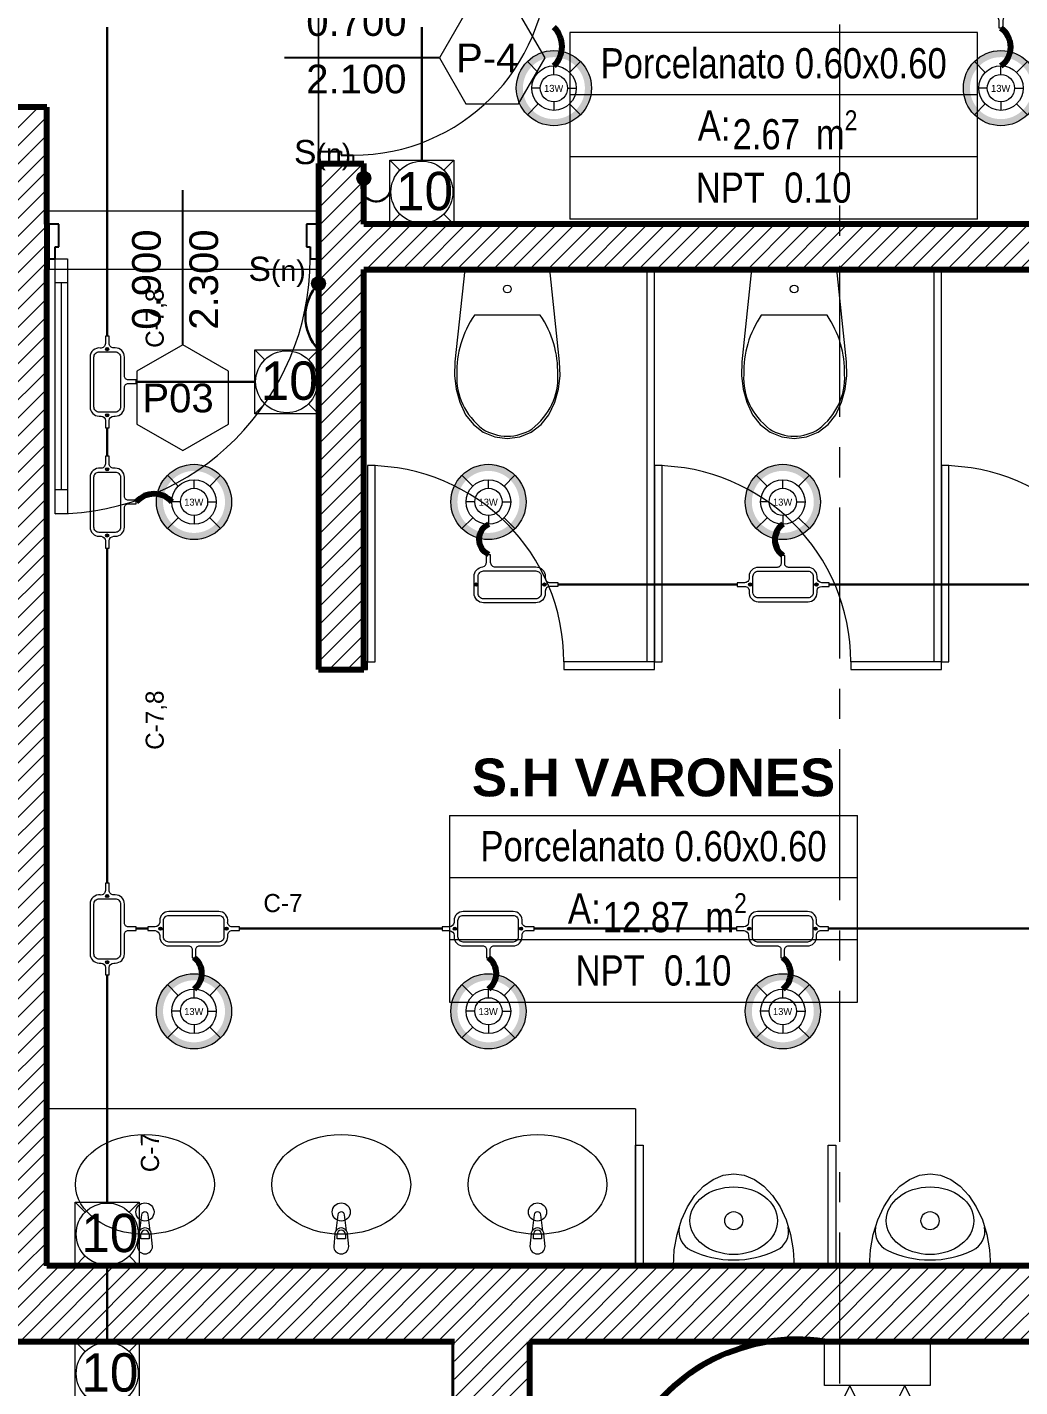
# Model space of a CAD drawing. Header units: inches. Extents: x -38 to 5698, y -33 to 92.
# Drawn here: x 47.355 to 50.642, y 11.3 to 15.802 of the extents above; entities that cross this region are included whole.
import ezdxf
from ezdxf.lldxf.tags import DXFTag

# ---------------------------------------------------------------- set-up
doc = ezdxf.new("R2010")
doc.units = ezdxf.units.IN
doc.header["$MEASUREMENT"] = 0
doc.set_wipeout_variables(frame=1)
for name, pattern in [('CONTINUA', [0]), ('Punto & Raya', [0.65, 0.5, -0.075, 0, -0.075]), ('Rayas', [0.282222, 0.141111, -0.141111]), ('Wipeout_Contour', [1, 0, -1])]:
    doc.linetypes.add(name, pattern=pattern)
for name, color, linetype, lineweight in [('00 IE CKTO ILUMINACION', 3, 'Continuous', 50), ('00 IE CKTO TOMAS', 111, 'Rayas', 18), ('00_IE_Luminarias', 6, 'Continuous', 30), ('01 IE LUM LED AD DN570C', 1, 'Continuous', 13), ('ALUMBRADO_CONDUIT', 30, 'CONDUIT1', 30), ('ALUMBRADO_PVC', 6, 'PVC1', 30), ('Bancas', 1, 'Continuous', 13), ('Cable Alumbrado', 150, 'Continuous', 30), ('CABLEADO EXT.', 3, 'PVCSUBT', 30), ('pulsador', 4, 'Continuous', 40), ('Simb_Alumbrado', 140, 'CONTINUA', 30)]:
    doc.layers.add(name, color=color, linetype=linetype, lineweight=lineweight)
for name, color, linetype in [('02 _ ARQ _ ZON _ Espacio.3D', 7, 'Continuous'), ('08 _ STR _ EXT _ 10 Vereda Exterior', 7, 'Continuous'), ('Estructura - 04 MURO', 7, 'Continuous'), ('Interior - Sanitarios', 7, 'Continuous'), ('Marcador - Secciones', 251, 'Continuous')]:
    doc.layers.add(name, color=color, linetype=linetype)
doc.styles.add('Annotative', font='arial.ttf')
doc.styles.add('Estilo_Generado_4', font='swisse.ttf')
doc.styles.add('Estilo_Generado_8', font='arialbd.ttf')
doc.styles.add('Estilo_Generado_9', font='ARIALN.TTF')
doc.styles.add('{18b73a54-fa43-428c-adcb-c1c7bbdf2c84}', font='Simplex.shx')
tags = doc.linetypes.add('CONDUIT', pattern='A,1.5,-0.210535,["con",{18b73a54-fa43-428c-adcb-c1c7bbdf2c84},S=0.2,R=0,X=0,Y=-0.065594],-0.702384', length=2.412919).pattern_tags.tags
tags[6] = DXFTag(74, 10)
tags = doc.linetypes.add('CONDUIT1', pattern='A,1,-0.19772,["con",{18b73a54-fa43-428c-adcb-c1c7bbdf2c84},S=0.2,R=0,X=0,Y=-0.065594],-0.593642', length=1.791362).pattern_tags.tags
tags[6] = DXFTag(74, 10)
tags = doc.linetypes.add('PVC1', pattern='A,1,-0.19772,["PVC",{18b73a54-fa43-428c-adcb-c1c7bbdf2c84},S=0.13,R=0,X=0,Y=-0.061851],-0.507647', length=1.705367).pattern_tags.tags
tags[6] = DXFTag(74, 10)
tags = doc.linetypes.add('PVCSUBT', pattern='A,0.6,-0.3,0.6,-0.075691,["PVC",Standard,S=0.2,R=0,X=0,Y=-0.093724],-0.621005', length=2.196696).pattern_tags.tags
tags[10] = DXFTag(74, 10)
pattern_1 = [(45, (0, 0), (-0.030052038, 0.030052038), [])]

# ---------------------------------------------------------------- blocks, each defined once
blk = doc.blocks.new('LUM DN570C')
at = {"layer": '01 IE LUM LED AD DN570C'}
h = blk.add_hatch(color=256, dxfattribs=at)
edge = h.paths.add_edge_path()
edge.add_arc((0, 0), 0.1344, 0, 360)
edge = h.paths.add_edge_path(flags=17)
edge.add_arc((0, 0), 0.1108, 0, 360)
for p, q in [((-0.0561, 0.0563), (-0.0949, 0.0952)), ((0.0561, 0.0563), (0.0949, 0.0952)), ((-0.0561, -0.0563), (-0.0949, -0.0952)), ((0.0561, -0.0563), (0.0949, -0.0952))]:
    blk.add_line(p, q, dxfattribs=at)
at = {"layer": '01 IE LUM LED AD DN570C', "ltscale": 0.4}
for p, q in [((0, 0.0487), (0, 0.0795)), ((-0.0487, 0), (-0.0795, 0)), ((0.0487, 0), (0.0795, 0)), ((0, -0.0487), (0, -0.0795))]:
    blk.add_line(p, q, dxfattribs=at)
at = {"layer": '01 IE LUM LED AD DN570C'}
for radius in [0.1344, 0.0795]:
    blk.add_circle((0, 0), radius, dxfattribs=at)
at = {"layer": '01 IE LUM LED AD DN570C', "ltscale": 0.4}
blk.add_circle((0, 0), 0.0487, dxfattribs=at)
at = {"color": 1, "linetype": 'ByBlock', "lineweight": 80, "insert": (-0.0353, 0.0117), "char_height": 0.025, "width": 0.622217, "attachment_point": 1}
blk.add_mtext('13W ', dxfattribs=at)
blk = doc.blocks.new('oval t')
at = {"layer": 'Simb_Alumbrado', "lineweight": 13}
blk.add_lwpolyline([(0.0141, 0.0102, -0.414214), (0.0041, 0.0202), (0.0041, 0.0416), (-0.0056, 0.0416), (-0.0056, 0.0202, -0.414214), (-0.0156, 0.0102), (-0.0659, 0.0102, 0.414214), (-0.0899, -0.0138), (-0.0899, -0.0183, -0.414214), (-0.1019, -0.0303), (-0.1213, -0.0303), (-0.1213, -0.04), (-0.1016, -0.04, -0.451917), (-0.0897, -0.0535, 0.451917), (-0.0659, -0.0805), (0.0659, -0.0805, 0.414214), (0.0899, -0.0566), (0.0899, -0.0512, -0.398753), (0.1019, -0.0401), (0.1213, -0.0401), (0.1213, -0.0304), (0.1019, -0.0304, -0.368669), (0.0899, -0.0176), (0.0899, -0.0138, 0.414214), (0.0659, 0.0102), (0.0141, 0.0102)], format="xyb", dxfattribs=at)
blk.add_lwpolyline([(-0.0659, 0), (0.0659, 0, -0.414214), (0.0797, -0.0138), (0.0797, -0.0566, -0.414214), (0.0659, -0.0703), (-0.0659, -0.0703, -0.414214), (-0.0797, -0.0566), (-0.0797, -0.0138, -0.414214)], format="xyb", close=True, dxfattribs=at)
for points in [[(-0.0911, -0.0352), (-0.0828, -0.0352)], [(-0.0869, -0.031), (-0.0869, -0.0394)], [(0.0837, -0.0352), (0.0921, -0.0352)], [(0.0879, -0.031), (0.0879, -0.0394)]]:
    blk.add_lwpolyline(points, dxfattribs=at)
for centre in [(-0.0869, -0.0352), (0.0879, -0.0352)]:
    blk.add_circle(centre, 0.00419, dxfattribs=at)
blk = doc.blocks.new('CAJA OVAL TIPO L')
at = {"layer": 'Simb_Alumbrado', "lineweight": 13}
blk.add_lwpolyline([(-0.0491, -0.079), (-0.0491, -0.0343, -0.380413), (-0.0258, -0.0088), (-0.0258, -0.0088, 0.341426), (-0.0164, 0.0033), (-0.0164, 0.0236), (-0.0063, 0.0236), (-0.0063, 0.0033, 0.414214), (0.0063, -0.0092), (0.1138, -0.0092, -0.414214), (0.1388, -0.0343), (0.1388, -0.0382, 0.414214), (0.1513, -0.0508), (0.1716, -0.0508), (0.1716, -0.0609), (0.1513, -0.0609, 0.414214), (0.1388, -0.0734), (0.1388, -0.079, -0.414214), (0.1138, -0.104), (-0.0241, -0.104, -0.414214), (-0.0491, -0.079, 0.414214)], format="xyb", dxfattribs=at)
blk.add_lwpolyline([(-0.0241, -0.0199), (0.1138, -0.0199, -0.414214), (0.1282, -0.0343), (0.1282, -0.079, -0.414214), (0.1138, -0.0934), (-0.0241, -0.0934, -0.414214), (-0.0384, -0.079), (-0.0384, -0.0343, -0.414214)], format="xyb", close=True, dxfattribs=at)
for points in [[(-0.0483, -0.0558), (-0.0395, -0.0558)], [(-0.0439, -0.0514), (-0.0439, -0.0602)], [(0.1323, -0.0558), (0.1411, -0.0558)], [(0.1367, -0.0514), (0.1367, -0.0602)]]:
    blk.add_lwpolyline(points, dxfattribs=at)
for centre in [(-0.0439, -0.0558), (0.1367, -0.0558)]:
    blk.add_circle(centre, 0.00438, dxfattribs=at)
blk = doc.blocks.new('100x100x80 adosado')
at = {"layer": 'Simb_Alumbrado', "lineweight": 13}
blk.add_lwpolyline([(-0.0768, 0.0788), (0.0194, 0.0788), (0.0194, -0.0174), (-0.0768, -0.0174)], close=True, dxfattribs=at)
at = {"layer": 'Simb_Alumbrado', "lineweight": 9}
for points in [[(-0.0768, 0.0788), (-0.0618, 0.0638)], [(0.0043, 0.0638), (0.0194, 0.0788)], [(-0.0768, -0.0174), (-0.0618, -0.0023)], [(0.0043, -0.0023), (0.0194, -0.0174)]]:
    blk.add_lwpolyline(points, dxfattribs=at)
blk.add_circle((-0.0287, 0.0307), 0.0467, dxfattribs=at)
at = {"layer": 'Simb_Alumbrado', "lineweight": 9, "insert": (-0.0677, 0.0612), "char_height": 0.05773, "attachment_point": 1}
blk.add_mtext_dynamic_manual_height_columns('10', width=0.119989, gutter_width=12.5, heights=[0], dxfattribs=at)
blk = doc.blocks.new('ii3t')
at = {"layer": 'Simb_Alumbrado', "lineweight": 5}
h = blk.add_hatch(color=3, dxfattribs=at)
edge = h.paths.add_edge_path()
edge.add_arc((0, 0), 0.0164, 0, 360)
blk.add_circle((0, 0), 0.0164, dxfattribs=at)
blk = doc.blocks.new('luz de emergencia')
at = {"color": 5, "lineweight": 40}
for p, q in [((164.1493, 48.9365, -0.0001), (164.2333, 48.9365, -0.0001)), ((164.3313, 48.9365, -0.0001), (164.4153, 48.9365, -0.0001))]:
    blk.add_line(p, q, dxfattribs=at)
at = {"layer": '00_IE_Luminarias', "color": 5, "linetype": 'Continuous', "lineweight": 13}
for p, q in [((164.1913, 49.0205, -0.0001), (164.1493, 48.9365, -0.0001)), ((164.2333, 48.9365, -0.0001), (164.1913, 49.0205, -0.0001)), ((164.3733, 49.0205, -0.0001), (164.3313, 48.9365, -0.0001)), ((164.4153, 48.9365, -0.0001), (164.3733, 49.0205, -0.0001))]:
    blk.add_line(p, q, dxfattribs=at)
at = {"layer": '00_IE_Luminarias', "color": 5, "linetype": 'Continuous', "lineweight": 13, "elevation": -0.0001}
blk.add_lwpolyline([(164.4573, 49.0205), (164.1073, 49.0205), (164.1073, 49.1666), (164.4573, 49.1665)], close=True, dxfattribs=at)

msp = doc.modelspace()

# ---------------------------------------------------------------- hatches: boundary and pattern name
at = {"layer": '08 _ STR _ EXT _ 10 Vereda Exterior', "linetype": 'Continuous', "lineweight": 13}
h = msp.add_hatch(dxfattribs=at)
h.set_pattern_fill('RETÍCULA_100X100_0002', color=251, style=0, pattern_type=2)
h.set_pattern_definition([(360, (3.7574, 18.3027), (0, 2.53199), []), (90, (3.7574, 18.3027), (-3.6, 0), [])])
h.paths.add_polyline_path([(2.17, 3.6213), (4.2913, 1.5), (9.32, 1.5), (9.32, 6.5), (40.52, 6.5), (40.52, 1.5), (52.92, 1.5), (52.92, 19.0859), (51.57, 19.0859), (51.57, 7.2), (9.07, 7.2), (9.07, 7.85), (6.5201, 7.85, -0.414214), (6.2701, 8.1), (6.2701, 8.85, -0.414213), (6.5201, 9.1), (9.07, 9.1), (9.07, 12), (6.5201, 12, -0.414214), (6.2701, 12.25), (6.2701, 13, -0.414213), (6.5201, 13.25), (9.07, 13.25), (9.07, 16.15), (6.5201, 16.15, -0.414214), (6.2701, 16.4), (6.2701, 17.15, -0.414213), (6.5201, 17.4), (8.77, 17.4), (8.7706, 21.0499), (2.17, 21.0499)])

# ---------------------------------------------------------------- linework, layer by layer
at = {"layer": '02 _ ARQ _ ZON _ Espacio.3D', "color": 252, "linetype": 'Continuous', "lineweight": 13}
for p, q in [((50.5023, 15.7837), (49.152, 15.7837)), ((49.152, 15.7837), (49.152, 15.166)), ((50.5023, 15.166), (50.5023, 15.7837)), ((50.5023, 15.5778), (49.152, 15.5778)), ((50.5023, 15.3719), (49.152, 15.3719)), ((50.5023, 15.166), (49.152, 15.166)), ((48.7541, 13.1917), (48.7541, 12.574)), ((48.7541, 13.1917), (50.1044, 13.1917)), ((50.1044, 12.574), (50.1044, 13.1917)), ((48.7541, 12.9858), (50.1044, 12.9858)), ((50.1044, 12.7799), (48.7541, 12.7799)), ((48.7541, 12.574), (50.1044, 12.574))]:
    msp.add_line(p, q, dxfattribs=at)
at = {"layer": '02 _ ARQ _ ZON _ Espacio.3D', "color": 254, "linetype": 'Continuous', "lineweight": 0, "flags": 128}
msp.add_lwpolyline([(37.77, 7.45), (43.67, 7.45), (43.67, 7.7), (44.07, 7.7), (44.07, 8.1), (44.32, 8.1), (44.32, 16.1), (44.07, 16.1), (44.07, 16.9), (43.47, 16.9), (43.47, 17.4), (44.57, 17.4), (44.57, 16.25), (45.7699, 16.25), (45.7699, 15.5372), (47.42, 15.5372), (47.42, 15.1937), (48.32, 15.1937), (48.32, 15.5372), (48.32, 17.1), (47.82, 17.1), (47.82, 19.05)], dxfattribs=at)
at = {"layer": '02 _ ARQ _ ZON _ Espacio.3D', "color": 9, "linetype": 'Continuous', "lineweight": 5, "flags": 128}
for points in [[(48.47, 15.1499), (51.3199, 15.1499), (51.32, 16.0499), (48.32, 16.0499), (48.32, 15.3499), (48.47, 15.3499)], [(47.42, 14.9999), (47.42, 11.7), (51.32, 11.7), (51.32, 14.9999)], [(44.57, 7.45), (48.77, 7.45), (48.77, 11.45), (44.57, 11.45)], [(49.02, 11.45), (49.02, 7.45), (50.67, 7.45), (50.67, 7.7), (51.07, 7.7), (51.07, 8.1), (51.32, 8.1), (51.32, 11.45)]]:
    msp.add_lwpolyline(points, close=True, dxfattribs=at)
at = {"layer": 'ALUMBRADO_CONDUIT', "color": 30, "lineweight": 30, "ltscale": 0.4, "true_color": 0xf26722}
for p, q in [((47.62, 15.8017), (47.62, 14.779)), ((48.6622, 15.8016), (48.6622, 15.3616)), ((47.7163, 14.6279), (48.1083, 14.6279)), ((47.62, 14.4748), (47.62, 14.3809)), ((47.62, 14.0767), (47.62, 12.968)), ((49.1119, 13.9562), (49.7064, 13.9562)), ((50.0106, 13.9562), (50.6814, 13.9562)), ((47.7544, 12.8169), (47.7163, 12.8169)), ((48.0586, 12.8169), (48.7294, 12.8169)), ((49.0336, 12.8169), (49.7044, 12.8169)), ((50.0086, 12.8169), (50.6794, 12.8169)), ((47.62, 12.6638), (47.62, 11.9117))]:
    msp.add_line(p, q, dxfattribs=at)
at = {"layer": 'CABLEADO EXT.', "color": 3, "lineweight": 80}
for centre, radius, start, end in [((49.0377, 15.7376), 0.0889, 313.917, 46.083), ((50.5366, 15.7359), 0.0759, 304.7126, 55.2874), ((47.7751, 14.1785), 0.078, 41.13, 138.87), ((48.9064, 14.106), 0.0556, 115.4571, 244.5429), ((49.8952, 14.1044), 0.0641, 126.0183, 233.9817), ((47.8698, 12.6687), 0.0641, 306.0183, 53.9817), ((48.8448, 12.6687), 0.0641, 306.0183, 53.9817), ((49.8198, 12.6687), 0.0641, 306.0183, 53.9817)]:
    msp.add_arc(centre, radius, start, end, dxfattribs=at)
at = {"layer": 'Estructura - 04 MURO', "color": 152, "linetype": 'Continuous', "lineweight": 25}
for p, q in [((48.72, 15.6999), (48.2075, 15.6999)), ((47.87, 14.7499), (47.87, 15.2624))]:
    msp.add_line(p, q, dxfattribs=at)
at = {"layer": 'Estructura - 04 MURO', "color": 165, "linetype": 'Continuous', "lineweight": 25}
for p, q in [((48.32, 15.3899), (48.395, 15.3899)), ((48.395, 15.3899), (48.395, 15.3779)), ((48.395, 15.3779), (48.435, 15.3779)), ((47.46, 15.0749), (47.46, 15.1499)), ((48.28, 15.1499), (48.28, 15.0749)), ((47.448, 15.0349), (47.448, 15.0749)), ((47.448, 15.0749), (47.46, 15.0749)), ((48.28, 15.0749), (48.292, 15.0749)), ((48.292, 15.0749), (48.292, 15.0349))]:
    msp.add_line(p, q, dxfattribs=at)
at = {"layer": 'Estructura - 04 MURO', "color": 165, "linetype": 'Continuous', "lineweight": 15}
for p, q in [((47.448, 14.1909), (47.448, 15.0349)), ((47.448, 15.0349), (47.488, 15.0349)), ((47.488, 15.0349), (47.488, 14.1909)), ((47.488, 14.9549), (47.448, 14.9549)), ((47.448, 14.2709), (47.488, 14.2709)), ((47.488, 14.1909), (47.448, 14.1909))]:
    msp.add_line(p, q, dxfattribs=at)
at = {"layer": 'Estructura - 04 MURO', "color": 7, "linetype": 'Continuous', "lineweight": 80}
msp.add_line((48.77, 7.2), (48.77, 11.45), dxfattribs=at)
at = {"layer": 'Estructura - 04 MURO', "color": 251, "linetype": 'Continuous', "lineweight": 13, "flags": 128}
for points in [[(49.07, 15.6999), (48.9825, 15.8515), (48.8075, 15.8515), (48.72, 15.6999), (48.8075, 15.5484), (48.9825, 15.5484)], [(47.87, 14.3999), (48.0215, 14.4874), (48.0215, 14.6624), (47.87, 14.7499), (47.7184, 14.6624), (47.7184, 14.4874)]]:
    msp.add_lwpolyline(points, close=True, dxfattribs=at)
at = {"layer": 'Estructura - 04 MURO', "color": 165, "linetype": 'Continuous', "lineweight": 15, "flags": 128}
msp.add_lwpolyline([(47.468, 14.9549), (47.468, 14.2709)], dxfattribs=at)
at = {"layer": 'Estructura - 04 MURO', "color": 175, "linetype": 'Continuous', "lineweight": 15}
for centre, radius, start, end in [((48.435, 16.0219), 0.644, 270.0004, 0.0004), ((47.448, 15.0349), 0.844, 270, 0)]:
    msp.add_arc(centre, radius, start, end, dxfattribs=at)
at = {"layer": 'Interior - Sanitarios', "color": 175, "linetype": 'Continuous', "lineweight": 13}
for p, q in [((49.4325, 13.6749), (49.4325, 14.9999)), ((50.3825, 13.6749), (50.3825, 14.9999)), ((49.4325, 13.6999), (49.1325, 13.6999)), ((49.1325, 13.6999), (49.1325, 13.6749)), ((50.3825, 13.6999), (50.0825, 13.6999)), ((50.0825, 13.6999), (50.0825, 13.6749)), ((49.1325, 13.6749), (49.4325, 13.6749)), ((50.0825, 13.6749), (50.3825, 13.6749))]:
    msp.add_line(p, q, dxfattribs=at)
at = {"layer": 'Interior - Sanitarios', "color": 251, "linetype": 'Continuous', "lineweight": 13}
for p, q in [((48.945, 14.8485), (48.836, 14.8485)), ((49.0539, 14.8485), (48.945, 14.8485)), ((49.895, 14.8485), (49.786, 14.8485)), ((50.0039, 14.8485), (49.895, 14.8485))]:
    msp.add_line(p, q, dxfattribs=at)
at = {"layer": 'Interior - Sanitarios', "color": 205, "linetype": 'Continuous', "lineweight": 13}
for p, q in [((49.37, 12.2199), (47.42, 12.2199)), ((47.42, 12.2199), (47.42, 11.7)), ((49.37, 12.2199), (49.37, 11.7)), ((47.7314, 11.7899), (47.7314, 11.8047)), ((47.7586, 11.8047), (47.7586, 11.7899)), ((48.3814, 11.7899), (48.3814, 11.8047)), ((48.4086, 11.8047), (48.4086, 11.7899)), ((49.0314, 11.7899), (49.0314, 11.8047)), ((49.0586, 11.8047), (49.0586, 11.7899)), ((47.7586, 11.7899), (47.7314, 11.7899)), ((48.4086, 11.7899), (48.3814, 11.7899)), ((49.0586, 11.7899), (49.0314, 11.7899)), ((49.37, 11.7), (47.42, 11.7))]:
    msp.add_line(p, q, dxfattribs=at)
at = {"layer": 'Interior - Sanitarios', "color": 251, "linetype": 'Continuous', "lineweight": 13, "flags": 128}
for points in [[(48.7756, 14.6032), (48.788, 14.5597), (48.807, 14.5186), (48.8326, 14.486), (48.8656, 14.4611), (48.9039, 14.4454), (48.945, 14.4399), (48.986, 14.4454), (49.0243, 14.4611), (49.0574, 14.486), (49.083, 14.5186), (49.102, 14.5597), (49.1144, 14.6032), (49.1199, 14.6481), (49.1183, 14.6933), (49.086, 14.9999), (48.804, 14.9999), (48.7716, 14.6933), (48.7701, 14.6481)], [(49.7256, 14.6032), (49.738, 14.5597), (49.757, 14.5186), (49.7826, 14.486), (49.8156, 14.4611), (49.8539, 14.4454), (49.895, 14.4399), (49.936, 14.4454), (49.9743, 14.4611), (50.0074, 14.486), (50.033, 14.5186), (50.052, 14.5597), (50.0644, 14.6032), (50.0699, 14.6481), (50.0683, 14.6933), (50.036, 14.9999), (49.754, 14.9999), (49.7216, 14.6933), (49.7201, 14.6481)]]:
    msp.add_lwpolyline(points, close=True, dxfattribs=at)
at = {"layer": 'Interior - Sanitarios', "color": 175, "linetype": 'Continuous', "lineweight": 13, "flags": 128}
for points in [[(49.4325, 14.9999), (49.4075, 14.9999), (49.4075, 13.6999)], [(50.3825, 14.9999), (50.3575, 14.9999), (50.3575, 13.6999)]]:
    msp.add_lwpolyline(points, dxfattribs=at)
at = {"layer": 'Interior - Sanitarios', "color": 7, "linetype": 'Continuous', "lineweight": 13, "flags": 128}
for points in [[(48.5075, 13.6999), (48.5075, 14.3499), (48.4825, 14.3499), (48.4825, 13.6999)], [(49.4575, 13.6999), (49.4575, 14.3499), (49.4325, 14.3499), (49.4325, 13.6999)], [(50.4075, 13.6999), (50.4075, 14.3499), (50.3825, 14.3499), (50.3825, 13.6999)]]:
    msp.add_lwpolyline(points, close=True, dxfattribs=at)
at = {"layer": 'Interior - Sanitarios', "color": 175, "linetype": 'Continuous', "lineweight": 13, "flags": 128}
msp.add_lwpolyline([(48.4825, 13.6749), (48.4825, 13.6999), (48.47, 13.6999), (48.47, 13.6749)], close=True, dxfattribs=at)
at = {"layer": 'Interior - Sanitarios', "color": 205, "linetype": 'Continuous', "lineweight": 13, "flags": 128}
for points in [[(49.395, 11.7), (49.37, 11.7), (49.37, 12.1), (49.395, 12.1)], [(50.0325, 11.7), (50.0075, 11.7), (50.0075, 12.1), (50.0325, 12.1)]]:
    msp.add_lwpolyline(points, close=True, dxfattribs=at)
for points in [[(49.895, 11.7), (49.495, 11.7), (49.498, 11.753), (49.5071, 11.8043), (49.5218, 11.8525), (49.5418, 11.8961), (49.5664, 11.9336), (49.595, 11.9641), (49.6266, 11.9866), (49.6603, 12.0004), (49.695, 12.005), (49.7297, 12.0004), (49.7634, 11.9866), (49.795, 11.9641), (49.8236, 11.9336), (49.8482, 11.8961), (49.8682, 11.8525), (49.8829, 11.8043), (49.892, 11.753), (49.895, 11.7)], [(50.545, 11.7), (50.145, 11.7), (50.148, 11.753), (50.1571, 11.8043), (50.1718, 11.8525), (50.1918, 11.8961), (50.2164, 11.9336), (50.245, 11.9641), (50.2766, 11.9866), (50.3103, 12.0004), (50.345, 12.005), (50.3797, 12.0004), (50.4134, 11.9866), (50.445, 11.9641), (50.4736, 11.9336), (50.4982, 11.8961), (50.5182, 11.8525), (50.5329, 11.8043), (50.542, 11.753), (50.545, 11.7)]]:
    msp.add_lwpolyline(points, dxfattribs=at)
for points in [[(47.77, 11.765), (47.766, 11.8069, 0.12102), (47.7627, 11.8164), (47.7561, 11.8694, 0.882566), (47.7339, 11.8694), (47.7272, 11.8164, 0.12102), (47.724, 11.8069), (47.72, 11.765, 1)], [(48.42, 11.765), (48.416, 11.8069, 0.12102), (48.4127, 11.8164), (48.4061, 11.8694, 0.882566), (48.3839, 11.8694), (48.3772, 11.8164, 0.12102), (48.374, 11.8069), (48.37, 11.765, 1)], [(49.07, 11.765), (49.066, 11.8069, 0.12102), (49.0627, 11.8164), (49.0561, 11.8694, 0.882566), (49.0339, 11.8694), (49.0272, 11.8164, 0.12102), (49.024, 11.8069), (49.02, 11.765, 1)]]:
    msp.add_lwpolyline(points, format="xyb", close=True, dxfattribs=at)
at = {"layer": 'Interior - Sanitarios', "color": 251, "linetype": 'Continuous', "lineweight": 13}
for centre in [(48.945, 14.9349), (49.895, 14.9349)]:
    msp.add_circle(centre, 0.0127, dxfattribs=at)
at = {"layer": 'Interior - Sanitarios', "color": 205, "linetype": 'Continuous', "lineweight": 13}
for centre in [(47.745, 11.8789), (48.395, 11.8789), (49.045, 11.8789), (49.695, 11.85), (50.345, 11.85)]:
    msp.add_circle(centre, 0.03, dxfattribs=at)
at = {"layer": 'Interior - Sanitarios', "color": 175, "linetype": 'Continuous', "lineweight": 13}
for centre, radius, start, end in [((48.4825, 13.6999), 0.65, 0, 90), ((49.4325, 13.6999), 0.65, 0, 90), ((50.3825, 13.6999), 0.65, 0, 90), ((47.745, 11.805), 0.0211, 32.771, 147.229), ((47.745, 11.8047), 0.0136, 0, 180), ((48.395, 11.805), 0.0211, 32.771, 147.229), ((48.395, 11.8047), 0.0136, 0, 180), ((49.045, 11.805), 0.0211, 32.771, 147.229), ((49.045, 11.8047), 0.0136, 0, 180), ((49.5832, 11.8153), 0.07, 169.1855, 244.5474), ((49.8068, 11.8153), 0.07, 295.4526, 10.8145), ((50.2332, 11.8153), 0.07, 169.1855, 244.5474), ((50.4568, 11.8153), 0.07, 295.4526, 10.8145), ((49.695, 12.0501), 0.3301, 244.5474, 295.4526), ((50.345, 12.0501), 0.3301, 244.5474, 295.4526)]:
    msp.add_arc(centre, radius, start, end, dxfattribs=at)
at = {"layer": 'Interior - Sanitarios', "color": 251, "linetype": 'Continuous', "lineweight": 13}
for centre, major_axis, start_param, end_param in [((49.2031, 14.6605), (0.4253, 0), 2.612188, 3.165208), ((48.6869, 14.6605), (0.4253, 0), 6.259567, 6.812588), ((50.1531, 14.6605), (0.4253, 0), 2.612188, 3.165208), ((49.6369, 14.6605), (0.4253, 0), 6.259567, 6.812588), ((49.0344, 14.6392), (0.2569, 0), 3.085861, 3.98645), ((48.8555, 14.6392), (0.2569, 0), 5.438324, 6.338913), ((49.9844, 14.6392), (0.2569, 0), 3.085861, 3.98645), ((49.8055, 14.6392), (0.2569, 0), 5.438324, 6.338913), ((48.9458, 14.5688), (0.1385, 0), 4.079884, 4.706528), ((48.9442, 14.5688), (0.1385, 0), 4.71825, 5.344894), ((49.8958, 14.5688), (0.1385, 0), 4.079884, 4.706528), ((49.8942, 14.5688), (0.1385, 0), 4.71825, 5.344894)]:
    msp.add_ellipse(centre, major_axis=major_axis, ratio=0.875546, start_param=start_param, end_param=end_param, dxfattribs=at)
at = {"layer": 'Interior - Sanitarios', "color": 205, "linetype": 'Continuous', "lineweight": 13}
for centre, major_axis, ratio in [((47.745, 11.97), (0.23, 0), 0.717391), ((48.395, 11.97), (0.23, 0), 0.717391), ((49.045, 11.97), (0.23, 0), 0.717391), ((49.695, 11.85), (0.145, 0), 0.772414), ((50.345, 11.85), (0.145, 0), 0.772414)]:
    msp.add_ellipse(centre, major_axis=major_axis, ratio=ratio, dxfattribs=at)

# ---------------------------------------------------------------- block references
at = {"layer": '01 IE LUM LED AD DN570C', "color": 1, "lineweight": 5, "xscale": 0.9263905751172247, "yscale": 0.9263905751172247, "zscale": 0.9263905751172247}
for p in [(49.0994, 15.5999), (50.5798, 15.5999), (47.9075, 14.2298), (48.8825, 14.2298), (49.8575, 14.2298), (47.9075, 12.5433), (48.8825, 12.5433), (49.8575, 12.5433)]:
    msp.add_blockref('LUM DN570C', p, dxfattribs=at)
at = {"layer": 'ALUMBRADO_CONDUIT', "linetype": 'CONDUIT', "lineweight": 30, "xscale": 1.253906979044094, "yscale": 1.253906979044094, "zscale": 1.253906979044094, "rotation": 180}
msp.add_blockref('CAJA OVAL TIPO L', (50.5656, 15.828), dxfattribs=at)
at = {"layer": 'ALUMBRADO_CONDUIT', "linetype": 'CONDUIT', "lineweight": 30, "xscale": 1.253906979044094, "yscale": 1.253906979044094, "zscale": 1.253906979044094}
msp.add_blockref('CAJA OVAL TIPO L', (48.8967, 14.0262), dxfattribs=at)
at = {"layer": 'Bancas', "color": 252, "true_color": 0x939598, "xscale": 1.253906979044094, "yscale": 1.253906979044094, "zscale": 1.253906979044094}
for p, rotation in [((47.6641, 14.6269), 270), ((47.6641, 14.2288), 270), ((47.6641, 12.8159), 270), ((47.9065, 12.7727), 180), ((48.8815, 12.7727), 180), ((49.8565, 12.7727), 180)]:
    msp.add_blockref('oval t', p, dxfattribs=dict(at, rotation=rotation))
msp.add_blockref('oval t', (49.8585, 14.0004), dxfattribs=at)

# ---------------------------------------------------------------- texts
at = {"layer": '00 IE CKTO ILUMINACION', "color": 3, "linetype": 'CONTINUA', "lineweight": 15}
for s, rotation, p in [('C-7,8', 90.155, (47.8074, 14.7401)), ('C-7,8', 90.155, (47.8074, 13.4092)), ('C-7', 0.155, (48.1373, 12.8716)), ('C-7', 90.155, (47.7916, 12.0108))]:
    msp.add_text(s, height=0.06, rotation=rotation, dxfattribs=at).set_placement(p)
at = {"layer": '00 IE CKTO TOMAS', "insert": (48.0877, 14.9414), "char_height": 0.08, "width": 0.768045, "attachment_point": 7, "style": 'Annotative'}
msp.add_mtext('S{\\H0.84375x;(n)}', dxfattribs=at)
at = {"layer": '02 _ ARQ _ ZON _ Espacio.3D', "color": 252, "lineweight": 25, "attachment_point": 2}
for s, insert, char_height, style in [('\\A1;{\\pqc;\\pt0;\\fArial Narrow|b0|i0|c0|p34;}', (49.2502, 15.7631), 0.1, 'Estilo_Generado_9'), ('\\A1;{\\pqc;\\pt0;\\fArial Narrow|b0|i0|c0|p34;Porcelanato 0.60x0.60}', (49.8271, 15.7322), 0.1, 'Estilo_Generado_9'), ('\\A1;{\\pqc;\\pt0;\\fArial Narrow|b0|i0|c0|p34;A: }', (49.63, 15.5259), 0.1, 'Estilo_Generado_9'), ('\\A1;{\\pqc;\\pt0,0.3;\\fArial Narrow|b0|i0|c0|p34;2.67\\fArial Narrow|b0|i0|c0|p34;\\A1{\\H.66x;\\S^  ;}\\fArial Narrow|b0|i0|c0|p34; m\\fArial Narrow|b0|i0|c0|p34;\\A1{\\H.66x;\\S2^  ;}}', (49.8977, 15.5264), 0.1, 'Estilo_Generado_9'), ('\\A1;{\\pqc;\\pt0;\\fArial Narrow|b0|i0|c0|p34;}', (49.5674, 15.3513), 0.1, 'Estilo_Generado_9'), ('\\A1;{\\pqc;\\pt0;\\fArial Narrow|b0|i0|c0|p34;NPT  0.10}', (49.8271, 15.3205), 0.1, 'Estilo_Generado_9'), ('\\A1;{\\pqc;\\pt0;\\fArial|b1|i0|c0|p34;S.H VARONES}', (49.4292, 13.3801), 0.125, 'Estilo_Generado_8'), ('\\A1;{\\pqc;\\pt0;\\fArial|b1|i0|c0|p34;}', (50.011, 13.4087), 0.125, 'Estilo_Generado_8'), ('\\A1;{\\pqc;\\pt0;\\fArial Narrow|b0|i0|c0|p34;}', (48.8523, 13.1711), 0.1, 'Estilo_Generado_9'), ('\\A1;{\\pqc;\\pt0;\\fArial Narrow|b0|i0|c0|p34;Porcelanato 0.60x0.60}', (49.4292, 13.1402), 0.1, 'Estilo_Generado_9'), ('\\A1;{\\pqc;\\pt0;\\fArial Narrow|b0|i0|c0|p34;A: }', (49.2001, 12.9339), 0.1, 'Estilo_Generado_9'), ('\\A1;{\\pqc;\\pt0,0.3;\\fArial Narrow|b0|i0|c0|p34;12.87\\fArial Narrow|b0|i0|c0|p34;\\A1{\\H.66x;\\S^  ;}\\fArial Narrow|b0|i0|c0|p34; m\\fArial Narrow|b0|i0|c0|p34;\\A1{\\H.66x;\\S2^  ;}}', (49.4998, 12.9344), 0.1, 'Estilo_Generado_9'), ('\\A1;{\\pqc;\\pt0;\\fArial Narrow|b0|i0|c0|p34;}', (49.1695, 12.7593), 0.1, 'Estilo_Generado_9'), ('\\A1;{\\pqc;\\pt0;\\fArial Narrow|b0|i0|c0|p34;NPT  0.10}', (49.4292, 12.7285), 0.1, 'Estilo_Generado_9')]:
    msp.add_mtext(s, dxfattribs=dict(at, insert=insert, char_height=char_height, style=style))
at = {"layer": 'Estructura - 04 MURO', "color": 251, "lineweight": 25, "char_height": 0.095, "attachment_point": 7, "style": 'Estilo_Generado_4'}
for s, insert, rotation in [('\\A1;{\\pql;\\pt0;\\fSwis721 Ex BT|b0|i0|c0|p34;0.700\\fSwis721 Ex BT|b0|i0|c0|p34;\\A1{\\H.66x;\\S^  ;}\\fSwis721 Ex BT|b0|i0|c0|p34;\\fSwis721 Ex BT|b0|i0|c0|p34;}', (48.2791, 15.745), 0.0004), ('\\A1;{\\pql;\\pt0;\\fSwis721 Ex BT|b0|i0|c0|p34;P-4\\fSwis721 Ex BT|b0|i0|c0|p34;\\fSwis721 Ex BT|b0|i0|c0|p34;\\fSwis721 Ex BT|b0|i0|c0|p34;}', (48.7751, 15.6524), 0.0004), ('\\A1;{\\pql;\\pt0;\\fSwis721 Ex BT|b0|i0|c0|p34;2.100\\fSwis721 Ex BT|b0|i0|c0|p34;\\A1{\\H.66x;\\S^  ;}\\fSwis721 Ex BT|b0|i0|c0|p34;\\fSwis721 Ex BT|b0|i0|c0|p34;}', (48.2791, 15.555), 0.0004), ('\\A1;{\\pql;\\pt0;\\fSwis721 Ex BT|b0|i0|c0|p34;0.900\\fSwis721 Ex BT|b0|i0|c0|p34;\\A1{\\H.66x;\\S^  ;}\\fSwis721 Ex BT|b0|i0|c0|p34;\\fSwis721 Ex BT|b0|i0|c0|p34;}', (47.8251, 14.7999), 90), ('\\A1;{\\pql;\\pt0;\\fSwis721 Ex BT|b0|i0|c0|p34;2.300\\fSwis721 Ex BT|b0|i0|c0|p34;\\A1{\\H.66x;\\S^  ;}\\fSwis721 Ex BT|b0|i0|c0|p34;\\fSwis721 Ex BT|b0|i0|c0|p34;}', (48.0149, 14.7999), 90)]:
    msp.add_mtext(s, dxfattribs=dict(at, insert=insert, rotation=rotation))
at = {"layer": 'Estructura - 04 MURO', "color": 251, "lineweight": 25, "insert": (47.7366, 14.525), "char_height": 0.095, "attachment_point": 7, "style": 'Estilo_Generado_4'}
msp.add_mtext('\\A1;{\\pql;\\pt0;\\fSwis721 Ex BT|b0|i0|c0|p34;P03\\fSwis721 Ex BT|b0|i0|c0|p34;\\fSwis721 Ex BT|b0|i0|c0|p34;\\fSwis721 Ex BT|b0|i0|c0|p34;}', dxfattribs=at)

# ---------------------------------------------------------------- next in the draw order: wipeouts: each hides what was drawn before it
at = {"color": 254, "linetype": 'Wipeout_Contour', "lineweight": 0, "ltscale": 198.088618}
msp.add_wipeout([(46.6699, 15.5372), (46.6699, 15.3872), (47.42, 15.3872), (47.42, 15.5372)], dxfattribs=at).dxf.layer = 'Estructura - 04 MURO'
at = {"color": 254, "linetype": 'Wipeout_Contour', "lineweight": 0, "ltscale": 202.121904}
msp.add_wipeout([(48.47, 15.3499), (48.32, 15.3499), (48.32, 13.6749), (48.47, 13.6749)], dxfattribs=at).dxf.layer = 'Estructura - 04 MURO'
at = {"color": 254, "linetype": 'Wipeout_Contour', "lineweight": 0, "ltscale": 199.348295}
msp.add_wipeout([(49.02, 7.45), (49.02, 11.45), (48.77, 11.45), (48.77, 7.45)], dxfattribs=at).dxf.layer = 'Estructura - 04 MURO'

# ---------------------------------------------------------------- next in the draw order: hatches: boundary and pattern name
at = {"layer": 'Estructura - 04 MURO', "linetype": 'Continuous', "lineweight": 5}
h = msp.add_hatch(dxfattribs=at)
h.set_pattern_fill('LADRILLO_COMÚN_0002', color=252, style=0, pattern_type=2)
h.set_pattern_definition(pattern_1)
h.paths.add_polyline_path([(46.6699, 15.5372), (46.6699, 15.3872), (47.42, 15.3872), (47.42, 15.5372)])
h = msp.add_hatch(dxfattribs=at)
h.set_pattern_fill('LADRILLO_COMÚN_0002', color=252, style=0, pattern_type=2)
h.set_pattern_definition(pattern_1)
h.paths.add_polyline_path([(48.47, 15.3499), (48.32, 15.3499), (48.32, 13.6749), (48.47, 13.6749)])
h = msp.add_hatch(dxfattribs=at)
h.set_pattern_fill('LADRILLO_COMÚN_0002', color=252, style=0, pattern_type=2)
h.set_pattern_definition(pattern_1)
h.paths.add_polyline_path([(48.32, 15.1499), (48.32, 14.9999), (48.32, 14.9999), (48.32, 15.1499)])
h = msp.add_hatch(dxfattribs=at)
h.set_pattern_fill('LADRILLO_COMÚN_0002', color=252, style=0, pattern_type=2)
h.set_pattern_definition(pattern_1)
h.paths.add_polyline_path([(49.02, 7.45), (49.02, 11.45), (48.77, 11.45), (48.77, 7.45)])

# ---------------------------------------------------------------- next in the draw order: linework, layer by layer
at = {"layer": 'ALUMBRADO_PVC', "linetype": 'PVC1', "ltscale": 0.4}
for centre, radius, start, end in [((48.5108, 15.274), 0.0491, 146.1458, 338.1702), ((48.4359, 14.8432), 0.1595, 136.6208, 223.3792)]:
    msp.add_arc(centre, radius, start, end, dxfattribs=at)
at = {"layer": 'Estructura - 04 MURO', "color": 165, "linetype": 'Continuous', "lineweight": 25}
for p, q in [((48.32, 15.3499), (48.32, 15.3899)), ((48.435, 15.3779), (48.435, 15.3499)), ((48.435, 15.3499), (48.32, 15.3499)), ((48.32, 15.1499), (48.28, 15.1499)), ((48.32, 15.0349), (48.32, 15.1499)), ((48.292, 15.0349), (48.32, 15.0349))]:
    msp.add_line(p, q, dxfattribs=at)
at = {"layer": 'Estructura - 04 MURO', "color": 7, "linetype": 'Continuous', "lineweight": 80}
for p, q in [((48.32, 15.3499), (48.47, 15.3499)), ((48.32, 15.1499), (48.32, 14.9999))]:
    msp.add_line(p, q, dxfattribs=at)
at = {"layer": 'Estructura - 04 MURO', "color": 7, "linetype": 'Continuous', "lineweight": 80, "flags": 128}
for points in [[(47.42, 15.5372), (46.6699, 15.5372)], [(47.42, 15.3872), (47.42, 15.5372)], [(48.32, 15.3499), (48.32, 15.1499)], [(48.47, 15.1499), (48.47, 15.3499)], [(48.32, 14.9999), (48.32, 13.6749)], [(48.47, 13.6749), (48.47, 14.9999)], [(48.32, 13.6749), (48.47, 13.6749)], [(49.02, 7.45), (49.02, 11.45)]]:
    msp.add_lwpolyline(points, dxfattribs=at)

# ---------------------------------------------------------------- next in the draw order: block references
at = {"layer": 'ALUMBRADO_CONDUIT', "linetype": 'PVC1', "lineweight": 35, "xscale": 2.199856799627834, "yscale": 2.199856799627834, "zscale": 2.199856799627834}
msp.add_blockref('100x100x80 adosado', (48.2774, 14.5602), dxfattribs=at)
at = {"layer": 'Cable Alumbrado', "lineweight": 0, "xscale": 1.404578189384958, "yscale": 1.404578189384958, "zscale": 1.404578189384958}
for p in [(48.47, 15.3014), (48.32, 14.9527)]:
    msp.add_blockref('ii3t', p, dxfattribs=at)

# ---------------------------------------------------------------- next in the draw order: texts
at = {"layer": '00 IE CKTO TOMAS', "insert": (48.2384, 15.3279), "char_height": 0.08, "width": 0.768045, "attachment_point": 7, "style": 'Annotative'}
msp.add_mtext('S{\\H0.84375x;(n)}', dxfattribs=at)

# ---------------------------------------------------------------- next in the draw order: wipeouts: each hides what was drawn before it
at = {"color": 254, "linetype": 'Wipeout_Contour', "lineweight": 0, "ltscale": 197.09333}
msp.add_wipeout([(47.27, 15.3872), (47.27, 11.7), (47.42, 11.7), (47.42, 15.3872)], dxfattribs=at).dxf.layer = 'Estructura - 04 MURO'
at = {"color": 254, "linetype": 'Wipeout_Contour', "lineweight": 0, "ltscale": 208.490676}
msp.add_wipeout([(48.47, 15.1499), (48.47, 14.9999), (51.32, 14.9999), (51.32, 15.1499)], dxfattribs=at).dxf.layer = 'Estructura - 04 MURO'

# ---------------------------------------------------------------- next in the draw order: hatches: boundary and pattern name
at = {"layer": 'Estructura - 04 MURO', "linetype": 'Continuous', "lineweight": 5}
h = msp.add_hatch(dxfattribs=at)
h.set_pattern_fill('LADRILLO_COMÚN_0002', color=252, style=0, pattern_type=2)
h.set_pattern_definition(pattern_1)
h.paths.add_polyline_path([(47.27, 15.3872), (47.27, 11.7), (47.42, 11.7), (47.42, 15.3872)])
h = msp.add_hatch(dxfattribs=at)
h.set_pattern_fill('LADRILLO_COMÚN_0002', color=252, style=0, pattern_type=2)
h.set_pattern_definition(pattern_1)
h.paths.add_polyline_path([(48.47, 15.1499), (48.47, 14.9999), (51.32, 14.9999), (51.32, 15.1499)])

# ---------------------------------------------------------------- next in the draw order: linework, layer by layer
at = {"layer": 'Estructura - 04 MURO', "color": 165, "linetype": 'Continuous', "lineweight": 25}
for p, q in [((47.42, 15.1499), (47.42, 15.0349)), ((47.46, 15.1499), (47.42, 15.1499)), ((47.42, 15.0349), (47.448, 15.0349))]:
    msp.add_line(p, q, dxfattribs=at)
at = {"layer": 'Estructura - 04 MURO', "color": 7, "linetype": 'Continuous', "lineweight": 80}
msp.add_line((47.42, 15.1499), (47.42, 14.9999), dxfattribs=at)
at = {"layer": 'Estructura - 04 MURO', "color": 7, "linetype": 'Continuous', "lineweight": 80, "flags": 128}
for points in [[(47.42, 15.1499), (47.42, 15.3872)], [(51.32, 15.1499), (48.47, 15.1499)], [(47.42, 11.7), (47.42, 14.9999)], [(48.47, 14.9999), (52.17, 14.9999)]]:
    msp.add_lwpolyline(points, dxfattribs=at)

# ---------------------------------------------------------------- next in the draw order: block references
at = {"layer": 'ALUMBRADO_CONDUIT', "linetype": 'PVC1', "lineweight": 35, "xscale": 2.199856799627834, "yscale": 2.199856799627834, "zscale": 2.199856799627834}
msp.add_blockref('100x100x80 adosado', (48.7254, 15.1881), dxfattribs=at)

# ---------------------------------------------------------------- next in the draw order: wipeouts: each hides what was drawn before it
at = {"color": 254, "linetype": 'Wipeout_Contour', "lineweight": 0, "ltscale": 201.861553}
msp.add_wipeout([(50.97, 11.7), (47.27, 11.7), (47.27, 11.45), (50.97, 11.45)], dxfattribs=at).dxf.layer = 'Estructura - 04 MURO'

# ---------------------------------------------------------------- next in the draw order: hatches: boundary and pattern name
at = {"layer": 'Estructura - 04 MURO', "linetype": 'Continuous', "lineweight": 5}
h = msp.add_hatch(dxfattribs=at)
h.set_pattern_fill('LADRILLO_COMÚN_0002', color=252, style=0, pattern_type=2)
h.set_pattern_definition(pattern_1)
h.paths.add_polyline_path([(50.97, 11.7), (47.27, 11.7), (47.27, 11.45), (50.97, 11.45)])

# ---------------------------------------------------------------- next in the draw order: linework, layer by layer
at = {"layer": 'ALUMBRADO_CONDUIT', "color": 30, "lineweight": 30, "ltscale": 0.4, "true_color": 0xf26722}
msp.add_line((47.62, 11.7), (47.62, 11.45), dxfattribs=at)
at = {"layer": 'CABLEADO EXT.', "color": 3, "lineweight": 80}
msp.add_arc((49.9041, 10.8417), 0.615, 81.4989, 151.4209, dxfattribs=at)
at = {"layer": 'Estructura - 04 MURO', "color": 7, "linetype": 'Continuous', "lineweight": 80, "flags": 128}
for points in [[(50.97, 11.7), (47.42, 11.7)], [(45.27, 11.45), (48.77, 11.45)], [(49.02, 11.45), (50.97, 11.45)]]:
    msp.add_lwpolyline(points, dxfattribs=at)
at = {"layer": 'Marcador - Secciones', "color": 251, "linetype": 'Punto & Raya', "lineweight": 13}
msp.add_line((50.0454, 46.2111), (50.0454, 0.9472), dxfattribs=at)

# ---------------------------------------------------------------- next in the draw order: block references
at = {"layer": 'ALUMBRADO_CONDUIT', "linetype": 'PVC1', "lineweight": 35, "xscale": 2.199856799627834, "yscale": 2.199856799627834, "zscale": 2.199856799627834}
for p in [(47.6832, 11.7382), (47.6832, 11.2765)]:
    msp.add_blockref('100x100x80 adosado', p, dxfattribs=at)
at = {"layer": 'pulsador', "color": 4, "lineweight": 40}
msp.add_blockref('luz de emergencia', (-114.1123, -37.7166, 0.0001), dxfattribs=at)

doc.saveas('drawing.dxf')
